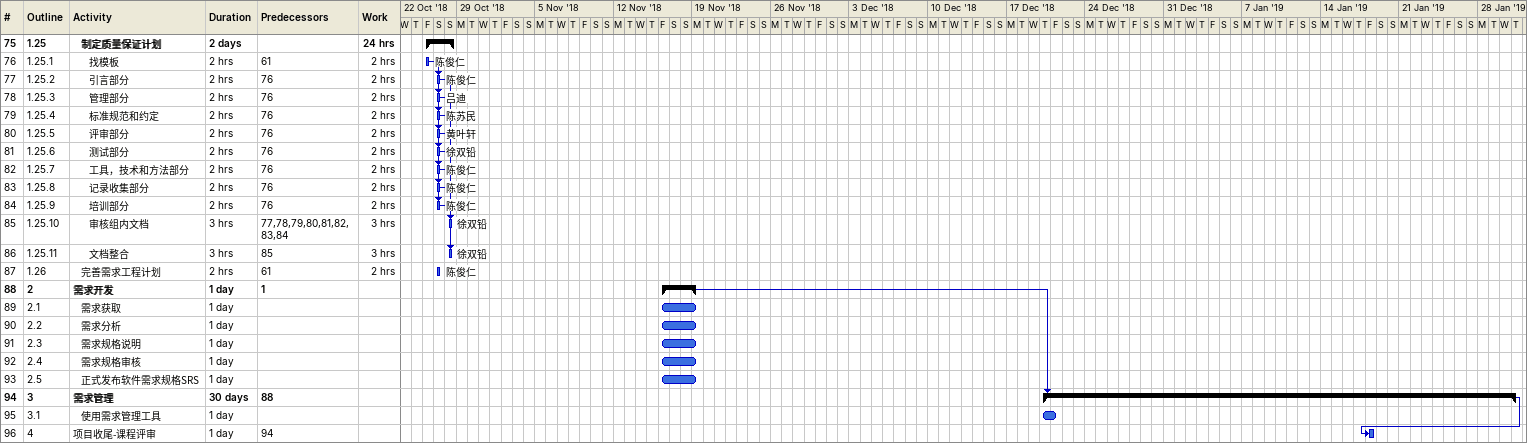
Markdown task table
| ID | WBS | Task | Duration | Start | Finish | Predecessors | Resources | Work (h) |
|---|---|---|---|---|---|---|---|---|
| 75 | 1.25 | **制定质量保证计划** | 2d | 2018-10-26 | 2018-10-28 |  |  | 24 |
| 76 | 1.25.1 | 找模板 | 2h | 2018-10-26 | 2018-10-26 | 61 | 陈俊仁 | 2 |
| 77 | 1.25.2 | 引言部分 | 2h | 2018-10-27 | 2018-10-27 | 76 | 陈俊仁 | 2 |
| 78 | 1.25.3 | 管理部分 | 2h | 2018-10-27 | 2018-10-27 | 76 | 吕迪 | 2 |
| 79 | 1.25.4 | 标准规范和约定 | 2h | 2018-10-27 | 2018-10-27 | 76 | 陈苏民 | 2 |
| 80 | 1.25.5 | 评审部分 | 2h | 2018-10-27 | 2018-10-27 | 76 | 黄叶轩 | 2 |
| 81 | 1.25.6 | 测试部分 | 2h | 2018-10-27 | 2018-10-27 | 76 | 徐双铅 | 2 |
| 82 | 1.25.7 | 工具，技术和方法部分 | 2h | 2018-10-27 | 2018-10-27 | 76 | 陈俊仁 | 2 |
| 83 | 1.25.8 | 记录收集部分 | 2h | 2018-10-27 | 2018-10-27 | 76 | 陈俊仁 | 2 |
| 84 | 1.25.9 | 培训部分 | 2h | 2018-10-27 | 2018-10-27 | 76 | 陈俊仁 | 2 |
| 85 | 1.25.10 | 审核组内文档 | 3h | 2018-10-28 | 2018-10-28 | 77, 78, 79, 80, 81, 82, 83, 84 | 徐双铅 | 3 |
| 86 | 1.25.11 | 文档整合 | 3h | 2018-10-28 | 2018-10-28 | 85 | 徐双铅 | 3 |
| 87 | 1.26 | 完善需求工程计划 | 2h | 2018-10-27 | 2018-10-27 | 61 | 陈俊仁 | 2 |
| 88 | 2 | **需求开发** | 1d | 2018-11-16 | 2018-11-19 | 1 |  |  |
| 89 | 2.1 | 需求获取 | 1d | 2018-11-16 | 2018-11-19 |  |  |  |
| 90 | 2.2 | 需求分析 | 1d | 2018-11-16 | 2018-11-19 |  |  |  |
| 91 | 2.3 | 需求规格说明 | 1d | 2018-11-16 | 2018-11-19 |  |  |  |
| 92 | 2.4 | 需求规格审核 | 1d | 2018-11-16 | 2018-11-19 |  |  |  |
| 93 | 2.5 | 正式发布软件需求规格SRS | 1d | 2018-11-16 | 2018-11-19 |  |  |  |
| 94 | 3 | **需求管理** | 30d | 2018-12-20 | 2019-01-31 | 88 |  |  |
| 95 | 3.1 | 使用需求管理工具 | 1d | 2018-12-20 | 2018-12-21 |  |  |  |
| 96 | 4 | 项目收尾-课程评审 | 1d | 2019-01-18 | 2019-01-18 | 94 |  |  |
